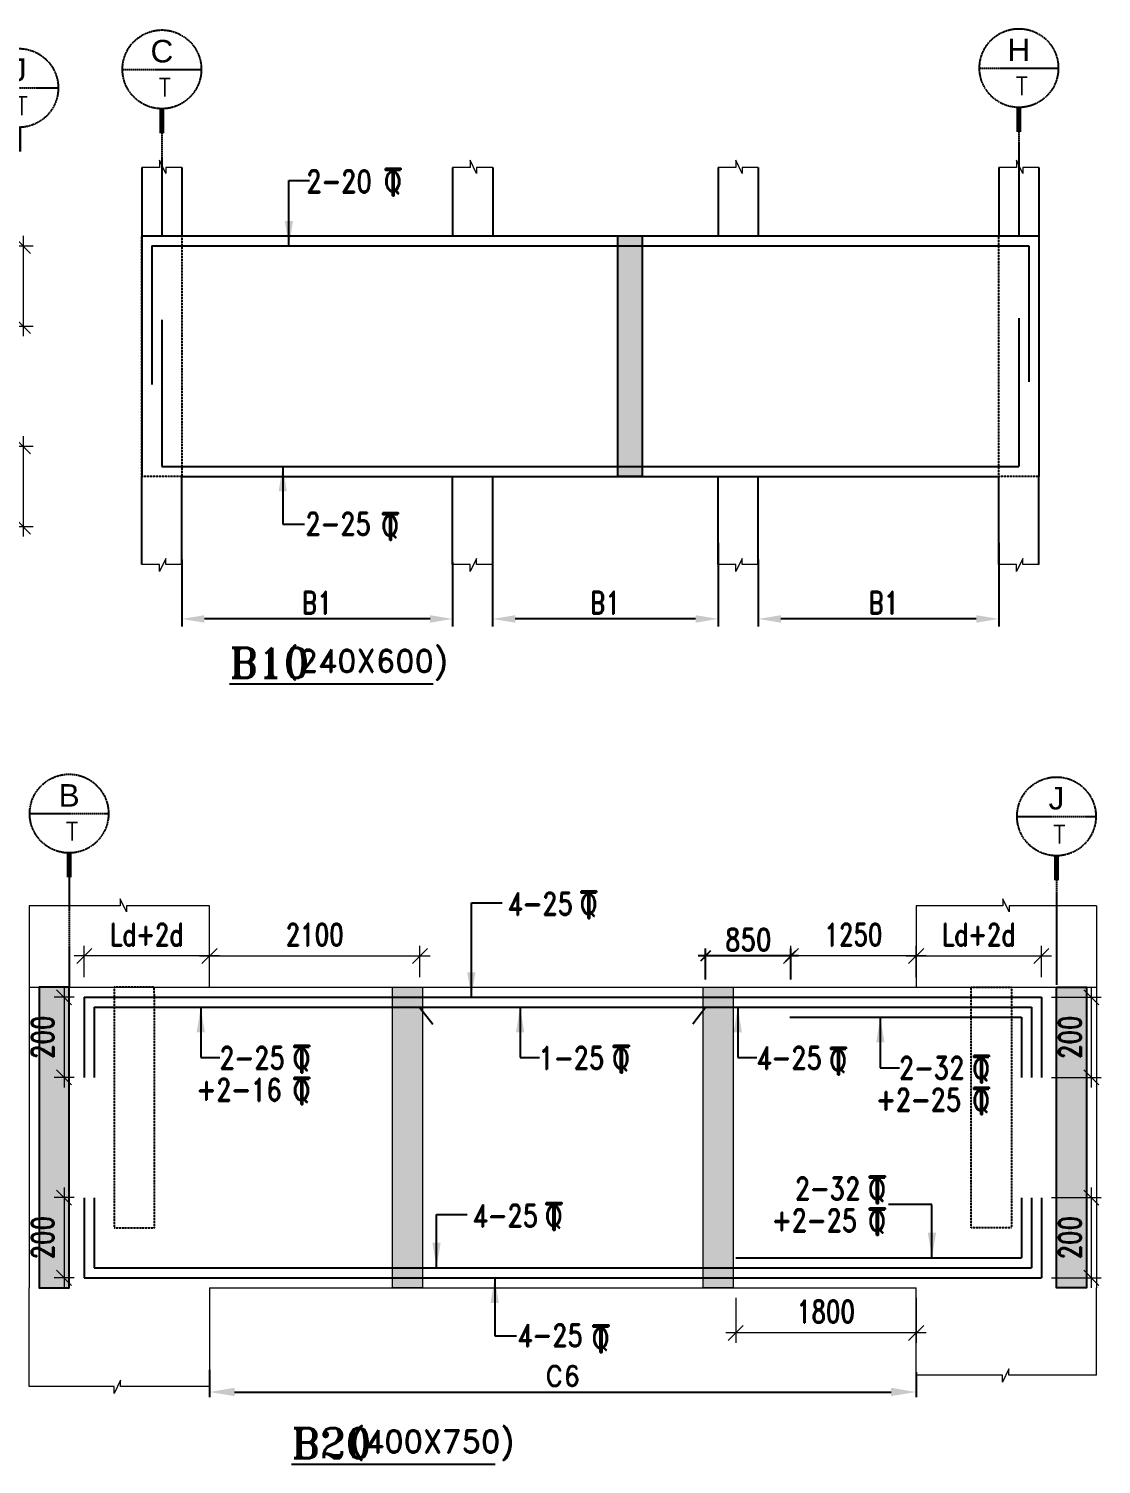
# Model space of a CAD drawing. Header units: millimetres. Extents: x 2061841 to 105821645, y -77612 to 48520811.
# Drawn here: x 2697358 to 2708058, y 28935 to 43257 of the extents above; entities that cross this region are included whole.
import ezdxf
from ezdxf.enums import TextEntityAlignment as Align

# ---------------------------------------------------------------- set-up
doc = ezdxf.new("R2010")
doc.units = ezdxf.units.MM
doc.header["$LTSCALE"] = 10
doc.header["$MEASUREMENT"] = 0
for name, pattern in [('$0$HIDDEN', [0.375, 0.25, -0.125]), ('BASEMENT COLUMN SETTING OUT-PART 2_R4$0$CENTER', [2, 1.25, -0.25, 0.25, -0.25]), ('CENTER', [2, 1.25, -0.25, 0.25, -0.25])]:
    doc.linetypes.add(name, pattern=pattern)
for name, color, linetype in [('A-Grid-Tower', 8, 'CENTER'), ('BASEMENT COLUMN SETTING OUT-PART 2_R4$0$A-GRID-MAIN', 2, 'BASEMENT COLUMN SETTING OUT-PART 2_R4$0$CENTER'), ('BEAM', 4, 'Continuous'), ('BEAM HATCH', 252, 'Continuous'), ('BEAM STIRRUPS', 3, 'Continuous'), ('DIM1', 3, 'Continuous'), ('LEADER', 3, 'Continuous'), ('REIN', 1, 'Continuous'), ('SHEET', 7, 'Continuous'), ('VIN_BEAM', 4, 'Continuous')]:
    doc.layers.add(name, color=color, linetype=linetype)
doc.layers.add('TEXT', color=2, linetype='Continuous', lineweight=25)
doc.layers.add('VIN_SLAB DIMENSION', color=3, linetype='Continuous', lineweight=13)
doc.styles.add('200', font='romand.shx', dxfattribs={"width": 0.8, "height": 225})
doc.styles.add('BASEMENT COLUMN SETTING OUT-PART 2_R4$0$MAS-TXTL', font='arial.ttf', dxfattribs={"height": 200})
doc.styles.add('BASEMENT COLUMN SETTING OUT-PART 2_R4$0$MAS-TXTS', font='romans.shx', dxfattribs={"width": 0.8, "height": 180})
doc.styles.add('GRID', font='romand.shx')
doc.styles.add('PK', font='romand.shx', dxfattribs={"width": 0.7, "height": 225})
doc.styles.add('PRP 100', font='romand.shx', dxfattribs={"width": 0.75})
doc.styles.add('RD', font='romand.shx', dxfattribs={"width": 0.9, "height": 225})
doc.styles.add('ROMAND', font='romand', dxfattribs={"height": 200})
doc.styles.add('RT', font='romant.shx', dxfattribs={"height": 250})
doc.dimstyles.new('dim', dxfattribs={"dimtxt": 225, "dimasz": 150, "dimexe": 100, "dimexo": 100, "dimgap": 100, "dimtad": 1, "dimdec": 0, "dimlfac": -1, "dimrnd": 5, "dimdsep": 46, "dimtxsty": 'PRP 100', "dimblk": 'OBLIQUE', "dimcen": 1.5, "dimdle": 100, "dimclrd": 3, "dimclre": 3, "dimclrt": 2, "dimadec": 0, "dimazin": 0, "dimtfac": 1, "dimtdec": 0, "dimtix": 1, "dimtmove": 0, "dimatfit": 3, "dimldrblk": 'OBLIQUE', "dimfxl": 200, "dimlwd": -1, "dimlwe": -1, "dimarcsym": 0})
doc.dimstyles.new('GR', dxfattribs={"dimtxt": 225, "dimasz": 100, "dimexe": 50, "dimexo": 50, "dimgap": 40, "dimtad": 1, "dimdec": 0, "dimzin": 0, "dimdsep": 46, "dimtxsty": 'RD', "dimblk1": 'OBLIQUE', "dimblk2": 'OBLIQUE', "dimsah": 1, "dimcen": 0, "dimdle": 100, "dimclrd": 3, "dimclre": 3, "dimclrt": 2, "dimadec": 0, "dimazin": 0, "dimtfac": 1, "dimtdec": 0, "dimtix": 1, "dimtmove": 0, "dimatfit": 3, "dimfxl": 1, "dimtolj": 1, "dimtzin": 0, "dimarcsym": 0})
doc.dimstyles.new('GR2', dxfattribs={"dimtxt": 225, "dimasz": 100, "dimexe": 75, "dimexo": 75, "dimgap": 50, "dimtad": 1, "dimdec": 0, "dimdsep": 46, "dimtxsty": '200', "dimblk1": 'OBLIQUE', "dimblk2": 'OBLIQUE', "dimsah": 1, "dimcen": 50, "dimdle": 75, "dimclrd": 3, "dimclre": 3, "dimclrt": 2, "dimadec": 0, "dimazin": 0, "dimtfac": 1, "dimtdec": 0, "dimtix": 1, "dimtmove": 0, "dimatfit": 3, "dimldrblk": 'OBLIQUE', "dimfxl": 1, "dimtolj": 1, "dimtzin": 0, "dimarcsym": 0})
doc.dimstyles.new('GRID', dxfattribs={"dimtxt": 300, "dimasz": 75, "dimexe": 50, "dimexo": 50, "dimgap": 60, "dimtad": 1, "dimdec": 0, "dimdsep": 46, "dimtxsty": 'GRID', "dimblk1": 'OBLIQUE', "dimblk2": 'OBLIQUE', "dimsah": 1, "dimcen": 2.5, "dimdle": 50, "dimclrd": 3, "dimclre": 3, "dimclrt": 2, "dimadec": 0, "dimazin": 0, "dimtfac": 1, "dimtdec": 0, "dimtmove": 0, "dimatfit": 3, "dimldrblk": 'OBLIQUE', "dimfxl": 1, "dimarcsym": 0})

# ---------------------------------------------------------------- blocks, each defined once
blk = doc.blocks.new('A$C33BE299A')
at = {"layer": 'SHEET', "color": 4, "style": 'ROMAND'}
for s, height, p in [('T', 170, (-16.2, 0)), ('Q', 125, (-14.4, 26.9))]:
    blk.add_text(s, height=height, dxfattribs=at).set_placement(p)
blk = doc.blocks.new('*D2215')
at = {"layer": 'BEAM STIRRUPS', "color": 3, "lineweight": -2, "ltscale": 0.25, "transparency": 16777216}
for p, q in [((2698886, 37963), (2698886, 37294)), ((2701586, 37936), (2701586, 37294)), ((2701361, 37369), (2699111, 37369))]:
    blk.add_line(p, q, dxfattribs=at)
at = {"layer": 'BEAM STIRRUPS', "color": 3, "linetype": 'Continuous', "ltscale": 0.25, "transparency": 16777216}
for points in [[(2699111, 37406), (2699111, 37331), (2698886, 37369)], [(2701361, 37406), (2701361, 37331), (2701586, 37369)]]:
    blk.add_solid(points, dxfattribs=at)
at = {"layer": 'Defpoints', "color": 0, "linetype": 'Continuous', "ltscale": 0.25, "transparency": 16777216}
for p in [(2698886, 38038, 2), (2701586, 38011, 46), (2698886, 37369)]:
    blk.add_point(p, dxfattribs=at)
at = {"layer": 'BEAM STIRRUPS', "color": 2, "linetype": 'Continuous', "ltscale": 0.25, "transparency": 16777216, "insert": (2700236, 37531), "char_height": 225, "attachment_point": 5, "rotation": 360, "style": '200'}
blk.add_mtext('\\A1;B1', dxfattribs=at)
blk = doc.blocks.new('_Oblique')
at = {"color": 0, "linetype": 'ByBlock', "lineweight": -2}
blk.add_line((-0.5, -0.5), (0.5, 0.5), dxfattribs=at)
blk = doc.blocks.new('*D2216')
at = {"layer": 'BEAM STIRRUPS', "color": 3, "lineweight": -2, "ltscale": 0.25, "transparency": 16777216}
for p, q in [((2704236, 38129), (2704236, 37294)), ((2701986, 37963), (2701986, 37294)), ((2704011, 37369), (2702211, 37369))]:
    blk.add_line(p, q, dxfattribs=at)
at = {"layer": 'BEAM STIRRUPS', "color": 3, "linetype": 'Continuous', "ltscale": 0.25, "transparency": 16777216}
for points in [[(2702211, 37406), (2702211, 37331), (2701986, 37369)], [(2704011, 37406), (2704011, 37331), (2704236, 37369)]]:
    blk.add_solid(points, dxfattribs=at)
at = {"layer": 'Defpoints', "color": 0, "linetype": 'Continuous', "ltscale": 0.25, "transparency": 16777216}
for p in [(2704236, 38204, 46), (2701986, 38038, 2), (2701986, 37369)]:
    blk.add_point(p, dxfattribs=at)
at = {"layer": 'BEAM STIRRUPS', "color": 2, "linetype": 'Continuous', "ltscale": 0.25, "transparency": 16777216, "insert": (2703111, 37531), "char_height": 225, "attachment_point": 5, "rotation": 360, "style": '200'}
blk.add_mtext('\\A1;B1', dxfattribs=at)
blk = doc.blocks.new('*D2217')
at = {"layer": 'BEAM STIRRUPS', "color": 3, "lineweight": -2, "ltscale": 0.25, "transparency": 16777216}
for p, q in [((2707036, 38129), (2707036, 37294)), ((2704636, 37963), (2704636, 37294)), ((2706811, 37369), (2704861, 37369))]:
    blk.add_line(p, q, dxfattribs=at)
at = {"layer": 'BEAM STIRRUPS', "color": 3, "linetype": 'Continuous', "ltscale": 0.25, "transparency": 16777216}
for points in [[(2704861, 37406), (2704861, 37331), (2704636, 37369)], [(2706811, 37406), (2706811, 37331), (2707036, 37369)]]:
    blk.add_solid(points, dxfattribs=at)
at = {"layer": 'Defpoints', "color": 0, "linetype": 'Continuous', "ltscale": 0.25, "transparency": 16777216}
for p in [(2707036, 38204, 46), (2704636, 38038, 2), (2704636, 37369)]:
    blk.add_point(p, dxfattribs=at)
at = {"layer": 'BEAM STIRRUPS', "color": 2, "linetype": 'Continuous', "ltscale": 0.25, "transparency": 16777216, "insert": (2705889, 37531), "char_height": 225, "attachment_point": 5, "rotation": 360, "style": '200'}
blk.add_mtext('\\A1;B1', dxfattribs=at)
blk = doc.blocks.new('*D2212')
at = {"layer": 'Defpoints', "color": 0, "linetype": 'Continuous', "ltscale": 20, "transparency": 16777216}
for p in [(2699161, 29928, 0), (2706211, 29903, -52), (2706211, 29656)]:
    blk.add_point(p, dxfattribs=at)
at = {"layer": 'DIM1', "color": 3, "linetype": 'Continuous', "lineweight": -2, "ltscale": 20, "transparency": 16777216}
for p, q in [((2699161, 29878), (2699161, 29606)), ((2706211, 29853), (2706211, 29606)), ((2699411, 29656), (2705961, 29656))]:
    blk.add_line(p, q, dxfattribs=at)
at = {"layer": 'DIM1', "color": 3, "linetype": 'Continuous', "ltscale": 20, "transparency": 16777216}
for points in [[(2699411, 29698), (2699411, 29615), (2699161, 29656)], [(2705961, 29698), (2705961, 29615), (2706211, 29656)]]:
    blk.add_solid(points, dxfattribs=at)
at = {"layer": 'DIM1', "color": 2, "linetype": 'Continuous', "ltscale": 20, "transparency": 16777216, "insert": (2702686, 29816), "char_height": 200, "attachment_point": 5, "style": 'GRID'}
blk.add_mtext('C6', dxfattribs=at)
blk = doc.blocks.new('*D2213')
at = {"layer": 'Defpoints', "color": 0, "transparency": 16777216}
for p in [(2701261, 34006), (2699161, 33695), (2701261, 33695, -34)]:
    blk.add_point(p, dxfattribs=at)
at = {"layer": 'VIN_SLAB DIMENSION', "color": 3, "transparency": 16777216}
for p, q in [((2699161, 33795), (2699161, 34106)), ((2701261, 33795), (2701261, 34106)), ((2699061, 34006), (2701361, 34006))]:
    blk.add_line(p, q, dxfattribs=at)
at = {"layer": 'VIN_SLAB DIMENSION', "color": 3, "transparency": 16777216, "xscale": 150, "yscale": 150, "zscale": 150, "rotation": 180}
blk.add_blockref('_Oblique', (2699161, 34006), dxfattribs=at)
at = {"layer": 'VIN_SLAB DIMENSION', "color": 3, "transparency": 16777216, "xscale": 150, "yscale": 150, "zscale": 150}
blk.add_blockref('_Oblique', (2701261, 34006), dxfattribs=at)
at = {"layer": 'VIN_SLAB DIMENSION', "color": 2, "transparency": 16777216, "insert": (2700211, 34219), "char_height": 225, "attachment_point": 5, "style": 'PRP 100'}
blk.add_mtext('2100', dxfattribs=at)
blk = doc.blocks.new('OBLIQUE')
blk = doc.blocks.new('*D2134')
at = {"layer": 'Defpoints', "color": 0, "transparency": 16777216}
for p in [(2696805, 41091, 52), (2696805, 40291, 51), (2697301, 40291)]:
    blk.add_point(p, dxfattribs=at)
at = {"layer": 'VIN_SLAB DIMENSION', "color": 3, "transparency": 16777216}
for p, q in [((2697301, 41191), (2697301, 40191)), ((2696905, 41091), (2697401, 41091)), ((2696905, 40291), (2697401, 40291))]:
    blk.add_line(p, q, dxfattribs=at)
at = {"layer": 'VIN_SLAB DIMENSION', "color": 3, "transparency": 16777216, "xscale": 150, "yscale": 150, "zscale": 150}
for p, rotation in [((2697301, 41091), 90), ((2697301, 40291), 270)]:
    blk.add_blockref('_Oblique', p, dxfattribs=dict(at, rotation=rotation))
at = {"layer": 'VIN_SLAB DIMENSION', "color": 2, "transparency": 16777216, "insert": (2697089, 40691), "char_height": 225, "attachment_point": 5, "rotation": 90, "style": 'PRP 100'}
blk.add_mtext('200', dxfattribs=at)
blk = doc.blocks.new('*D2135')
at = {"layer": 'Defpoints', "color": 0, "transparency": 16777216}
for p in [(2696805, 39091, 52), (2696805, 38291, 51), (2697301, 38291)]:
    blk.add_point(p, dxfattribs=at)
at = {"layer": 'VIN_SLAB DIMENSION', "color": 3, "transparency": 16777216}
for p, q in [((2697301, 39191), (2697301, 38191)), ((2696905, 39091), (2697401, 39091)), ((2696905, 38291), (2697401, 38291))]:
    blk.add_line(p, q, dxfattribs=at)
at = {"layer": 'VIN_SLAB DIMENSION', "color": 3, "transparency": 16777216, "xscale": 150, "yscale": 150, "zscale": 150}
for p, rotation in [((2697301, 39091), 90), ((2697301, 38291), 270)]:
    blk.add_blockref('_Oblique', p, dxfattribs=dict(at, rotation=rotation))
at = {"layer": 'VIN_SLAB DIMENSION', "color": 2, "transparency": 16777216, "insert": (2697089, 38691), "char_height": 225, "attachment_point": 5, "rotation": 90, "style": 'PRP 100'}
blk.add_mtext('200', dxfattribs=at)
blk = doc.blocks.new('*D2144')
at = {"layer": 'Defpoints', "color": 0, "transparency": 16777216}
for p in [(2707461, 34006), (2706211, 33695, 52), (2707461, 33695, 52)]:
    blk.add_point(p, dxfattribs=at)
at = {"layer": 'VIN_SLAB DIMENSION', "color": 3, "transparency": 16777216}
for p, q in [((2706211, 33795), (2706211, 34106)), ((2707461, 33795), (2707461, 34106)), ((2706111, 34006), (2707561, 34006))]:
    blk.add_line(p, q, dxfattribs=at)
at = {"layer": 'VIN_SLAB DIMENSION', "color": 3, "transparency": 16777216, "xscale": 150, "yscale": 150, "zscale": 150, "rotation": 180}
blk.add_blockref('_Oblique', (2706211, 34006), dxfattribs=at)
at = {"layer": 'VIN_SLAB DIMENSION', "color": 3, "transparency": 16777216, "xscale": 150, "yscale": 150, "zscale": 150}
blk.add_blockref('_Oblique', (2707461, 34006), dxfattribs=at)
at = {"layer": 'VIN_SLAB DIMENSION', "color": 2, "transparency": 16777216, "insert": (2706836, 34219), "char_height": 225, "attachment_point": 5, "style": 'PRP 100'}
blk.add_mtext('Ld+2d', dxfattribs=at)
blk = doc.blocks.new('*D2145')
at = {"layer": 'Defpoints', "color": 0, "transparency": 16777216}
for p in [(2707461, 33595, 52), (2707461, 32795, 51), (2707958, 32795)]:
    blk.add_point(p, dxfattribs=at)
at = {"layer": 'VIN_SLAB DIMENSION', "color": 3, "transparency": 16777216}
for p, q in [((2707958, 33695), (2707958, 32695)), ((2707561, 33595), (2708058, 33595)), ((2707561, 32795), (2708058, 32795))]:
    blk.add_line(p, q, dxfattribs=at)
at = {"layer": 'VIN_SLAB DIMENSION', "color": 3, "transparency": 16777216, "xscale": 150, "yscale": 150, "zscale": 150}
for p, rotation in [((2707958, 33595), 90), ((2707958, 32795), 270)]:
    blk.add_blockref('_Oblique', p, dxfattribs=dict(at, rotation=rotation))
at = {"layer": 'VIN_SLAB DIMENSION', "color": 2, "transparency": 16777216, "insert": (2707745, 33195), "char_height": 225, "attachment_point": 5, "rotation": 90, "style": 'PRP 100'}
blk.add_mtext('200', dxfattribs=at)
blk = doc.blocks.new('*D2146')
at = {"layer": 'Defpoints', "color": 0, "transparency": 16777216}
for p in [(2707461, 31595, 52), (2707461, 30795, 51), (2707958, 30795)]:
    blk.add_point(p, dxfattribs=at)
at = {"layer": 'VIN_SLAB DIMENSION', "color": 3, "transparency": 16777216}
for p, q in [((2707958, 31695), (2707958, 30695)), ((2707561, 31595), (2708058, 31595)), ((2707561, 30795), (2708058, 30795))]:
    blk.add_line(p, q, dxfattribs=at)
at = {"layer": 'VIN_SLAB DIMENSION', "color": 3, "transparency": 16777216, "xscale": 150, "yscale": 150, "zscale": 150}
for p, rotation in [((2707958, 31595), 90), ((2707958, 30795), 270)]:
    blk.add_blockref('_Oblique', p, dxfattribs=dict(at, rotation=rotation))
at = {"layer": 'VIN_SLAB DIMENSION', "color": 2, "transparency": 16777216, "insert": (2707745, 31195), "char_height": 225, "attachment_point": 5, "rotation": 90, "style": 'PRP 100'}
blk.add_mtext('200', dxfattribs=at)
blk = doc.blocks.new('*D2147')
at = {"layer": 'Defpoints', "color": 0, "transparency": 16777216}
for p in [(2697911, 34006), (2697911, 33695, 52), (2699161, 33695, 52)]:
    blk.add_point(p, dxfattribs=at)
at = {"layer": 'VIN_SLAB DIMENSION', "color": 3, "transparency": 16777216}
for p, q in [((2697911, 33795), (2697911, 34106)), ((2699161, 33795), (2699161, 34106)), ((2699261, 34006), (2697811, 34006))]:
    blk.add_line(p, q, dxfattribs=at)
at = {"layer": 'VIN_SLAB DIMENSION', "color": 3, "transparency": 16777216, "xscale": 150, "yscale": 150, "zscale": 150, "rotation": 180}
blk.add_blockref('_Oblique', (2697911, 34006), dxfattribs=at)
at = {"layer": 'VIN_SLAB DIMENSION', "color": 3, "transparency": 16777216, "xscale": 150, "yscale": 150, "zscale": 150}
blk.add_blockref('_Oblique', (2699161, 34006), dxfattribs=at)
at = {"layer": 'VIN_SLAB DIMENSION', "color": 2, "transparency": 16777216, "insert": (2698536, 34219), "char_height": 225, "attachment_point": 5, "style": 'PRP 100'}
blk.add_mtext('Ld+2d', dxfattribs=at)
blk = doc.blocks.new('*D2148')
at = {"layer": 'Defpoints', "color": 0, "transparency": 16777216}
for p in [(2697910, 33595, 52), (2697710, 32795), (2697910, 32795, 51)]:
    blk.add_point(p, dxfattribs=at)
at = {"layer": 'VIN_SLAB DIMENSION', "color": 3, "transparency": 16777216}
for p, q in [((2697710, 33695), (2697710, 32695)), ((2697810, 33595), (2697610, 33595)), ((2697810, 32795), (2697610, 32795))]:
    blk.add_line(p, q, dxfattribs=at)
at = {"layer": 'VIN_SLAB DIMENSION', "color": 3, "transparency": 16777216, "xscale": 150, "yscale": 150, "zscale": 150}
for p, rotation in [((2697710, 33595), 90), ((2697710, 32795), 270)]:
    blk.add_blockref('_Oblique', p, dxfattribs=dict(at, rotation=rotation))
at = {"layer": 'VIN_SLAB DIMENSION', "color": 2, "transparency": 16777216, "insert": (2697497, 33195), "char_height": 225, "attachment_point": 5, "rotation": 90, "style": 'PRP 100'}
blk.add_mtext('200', dxfattribs=at)
blk = doc.blocks.new('*D2149')
at = {"layer": 'Defpoints', "color": 0, "transparency": 16777216}
for p in [(2704961, 34006), (2704961, 33695), (2706211, 33695)]:
    blk.add_point(p, dxfattribs=at)
at = {"layer": 'VIN_SLAB DIMENSION', "color": 3, "transparency": 16777216}
for p, q in [((2704961, 33795), (2704961, 34106)), ((2706211, 33795), (2706211, 34106)), ((2706311, 34006), (2704861, 34006))]:
    blk.add_line(p, q, dxfattribs=at)
at = {"layer": 'VIN_SLAB DIMENSION', "color": 3, "transparency": 16777216, "xscale": 150, "yscale": 150, "zscale": 150, "rotation": 180}
blk.add_blockref('_Oblique', (2704961, 34006), dxfattribs=at)
at = {"layer": 'VIN_SLAB DIMENSION', "color": 3, "transparency": 16777216, "xscale": 150, "yscale": 150, "zscale": 150}
blk.add_blockref('_Oblique', (2706211, 34006), dxfattribs=at)
at = {"layer": 'VIN_SLAB DIMENSION', "color": 2, "transparency": 16777216, "insert": (2705586, 34219), "char_height": 225, "attachment_point": 5, "style": 'PRP 100'}
blk.add_mtext('1250', dxfattribs=at)
blk = doc.blocks.new('*D2150')
at = {"layer": 'BEAM', "color": 3, "lineweight": -2, "transparency": 16777216}
for p, q in [((2705036, 34006), (2704035, 34006)), ((2704110, 33770), (2704110, 34081)), ((2704961, 33770), (2704961, 34081))]:
    blk.add_line(p, q, dxfattribs=at)
at = {"layer": 'Defpoints', "color": 0, "transparency": 16777216}
for p in [(2704110, 34006), (2704110, 33695, 18), (2704961, 33695, 52)]:
    blk.add_point(p, dxfattribs=at)
at = {"layer": 'BEAM', "color": 3, "lineweight": -2, "transparency": 16777216, "xscale": 100, "yscale": 100, "zscale": 100, "rotation": 180}
blk.add_blockref('_Oblique', (2704110, 34006), dxfattribs=at)
at = {"layer": 'BEAM', "color": 3, "lineweight": -2, "transparency": 16777216, "xscale": 100, "yscale": 100, "zscale": 100}
blk.add_blockref('_Oblique', (2704961, 34006), dxfattribs=at)
at = {"layer": 'BEAM', "color": 2, "transparency": 16777216, "insert": (2704536, 34169), "char_height": 225, "attachment_point": 5, "style": '200'}
blk.add_mtext('\\A1;850', dxfattribs=at)
blk = doc.blocks.new('*D2151')
at = {"layer": 'Defpoints', "color": 0, "transparency": 16777216}
for p in [(2697910, 31595, 52), (2697710, 30795), (2697910, 30795, 51)]:
    blk.add_point(p, dxfattribs=at)
at = {"layer": 'VIN_SLAB DIMENSION', "color": 3, "transparency": 16777216}
for p, q in [((2697710, 31695), (2697710, 30695)), ((2697810, 31595), (2697610, 31595)), ((2697810, 30795), (2697610, 30795))]:
    blk.add_line(p, q, dxfattribs=at)
at = {"layer": 'VIN_SLAB DIMENSION', "color": 3, "transparency": 16777216, "xscale": 150, "yscale": 150, "zscale": 150}
for p, rotation in [((2697710, 31595), 90), ((2697710, 30795), 270)]:
    blk.add_blockref('_Oblique', p, dxfattribs=dict(at, rotation=rotation))
at = {"layer": 'VIN_SLAB DIMENSION', "color": 2, "transparency": 16777216, "insert": (2697497, 31195), "char_height": 225, "attachment_point": 5, "rotation": 90, "style": 'PRP 100'}
blk.add_mtext('200', dxfattribs=at)
blk = doc.blocks.new('*D2152')
at = {"layer": 'Defpoints', "color": 0, "transparency": 16777216}
for p in [(2704411, 30695), (2706211, 30695), (2704411, 30246)]:
    blk.add_point(p, dxfattribs=at)
at = {"layer": 'VIN_SLAB DIMENSION', "color": 3, "transparency": 16777216}
for p, q in [((2704411, 30595), (2704411, 30146)), ((2706211, 30595), (2706211, 30146)), ((2706311, 30246), (2704311, 30246))]:
    blk.add_line(p, q, dxfattribs=at)
at = {"layer": 'VIN_SLAB DIMENSION', "color": 3, "transparency": 16777216, "xscale": 150, "yscale": 150, "zscale": 150, "rotation": 180}
blk.add_blockref('_Oblique', (2704411, 30246), dxfattribs=at)
at = {"layer": 'VIN_SLAB DIMENSION', "color": 3, "transparency": 16777216, "xscale": 150, "yscale": 150, "zscale": 150}
blk.add_blockref('_Oblique', (2706211, 30246), dxfattribs=at)
at = {"layer": 'VIN_SLAB DIMENSION', "color": 2, "transparency": 16777216, "insert": (2705311, 30459), "char_height": 225, "attachment_point": 5, "style": 'PRP 100'}
blk.add_mtext('1800', dxfattribs=at)
blk = doc.blocks.new('BASEMENT COLUMN SETTING OUT-PART 2_R4$0$GRID TARGET1')
blk.add_wipeout([(393, -655), (392, -641), (392, -628), (390, -614), (389, -600), (387, -587), (384, -573), (381, -560), (377, -547), (373, -534), (369, -521), (364, -508), (359, -495), (353, -483), (347, -471), (340, -459), (333, -447), (325, -435), (318, -424), (309, -413), (301, -403), (292, -392), (282, -382), (273, -373), (263, -363), (252, -354), (242, -346), (231, -337), (220, -330), (208, -322), (196, -315), (184, -308), (172, -302), (160, -296), (147, -291), (134, -286), (121, -282), (108, -278), (95, -274), (82, -271), (68, -268), (55, -266), (41, -265), (27, -263), (14, -263), (0, -262), (-14, -263), (-27, -263), (-41, -265), (-55, -266), (-68, -268), (-82, -271), (-95, -274), (-108, -278), (-121, -282), (-134, -286), (-147, -291), (-160, -296), (-172, -302), (-184, -308), (-196, -315), (-208, -322), (-220, -330), (-231, -337), (-242, -346), (-252, -354), (-263, -363), (-273, -373), (-282, -382), (-292, -392), (-301, -403), (-309, -413), (-318, -424), (-325, -435), (-333, -447), (-340, -459), (-347, -471), (-353, -483), (-359, -495), (-364, -508), (-369, -521), (-373, -534), (-377, -547), (-381, -560), (-384, -573), (-387, -587), (-389, -600), (-390, -614), (-392, -628), (-392, -641), (-393, -655), (-392, -669), (-392, -682), (-390, -696), (-389, -710), (-387, -723), (-384, -737), (-381, -750), (-377, -763), (-373, -776), (-369, -789), (-364, -802), (-359, -815), (-353, -827), (-347, -839), (-340, -851), (-333, -863), (-325, -875), (-318, -886), (-309, -897), (-301, -907), (-292, -918), (-282, -928), (-273, -937), (-263, -947), (-252, -956), (-242, -964), (-231, -973), (-220, -981), (-208, -988), (-196, -995), (-184, -1002), (-172, -1008), (-160, -1014), (-147, -1019), (-134, -1024), (-121, -1028), (-108, -1032), (-95, -1036), (-82, -1039), (-68, -1042), (-55, -1044), (-41, -1046), (-27, -1047), (-14, -1047), (0, -1048), (14, -1047), (27, -1047), (41, -1046), (55, -1044), (68, -1042), (82, -1039), (95, -1036), (108, -1032), (121, -1028), (134, -1024), (147, -1019), (160, -1014), (172, -1008), (184, -1002), (196, -995), (208, -988), (220, -981), (231, -973), (242, -964), (252, -956), (263, -947), (273, -937), (282, -928), (292, -918), (301, -907), (309, -897), (318, -886), (325, -875), (333, -863), (340, -851), (347, -839), (353, -827), (359, -815), (364, -802), (369, -789), (373, -776), (377, -763), (381, -750), (384, -737), (387, -723), (389, -710), (390, -696), (392, -682), (392, -669)])
blk.add_line((-393, -655), (393, -655))
at = {"const_width": 48.8}
blk.add_lwpolyline([(0, -1048), (0, -1292)], dxfattribs=at)
blk.add_circle((0, -655), 393)
for tag, height, style, p in [('AS', 225, 'BASEMENT COLUMN SETTING OUT-PART 2_R4$0$MAS-TXTL', (0, -586)), ('REF', 180, 'BASEMENT COLUMN SETTING OUT-PART 2_R4$0$MAS-TXTS', (29, -925))]:
    blk.add_attdef(tag, text='', height=height, dxfattribs=dict(style=style)).set_placement(p, align=Align.CENTER)

msp = doc.modelspace()

# ---------------------------------------------------------------- hatches: boundary and pattern name
at = {"layer": 'BEAM HATCH'}
for points in [[(2703236.3, 41190.6), (2703476.3, 41190.6), (2703476.3, 38790.6), (2703236.3, 38790.6)], [(2697760.9, 33694.6), (2697460.9, 33694.6), (2697460.9, 30694.6), (2697760.9, 30694.6)], [(2700985.9, 33694.6), (2701285.9, 33694.6), (2701286.1, 30694.6), (2700986.1, 30694.6)], [(2704085.9, 33694.6), (2704385.9, 33694.6), (2704386, 30694.6), (2704086, 30694.6)], [(2707610.8, 33694.6), (2707910.9, 33694.6), (2707910.7, 30694.6), (2707610.6, 30694.6)]]:
    msp.add_hatch(color=252, dxfattribs=at).paths.add_polyline_path(points)

# ---------------------------------------------------------------- linework, layer by layer
at = {"layer": 'A-Grid-Tower', "color": 6}
for p, q in [((2698686.3, 42214.8, 0), (2698686.3, 41190.6, 0)), ((2707236.3, 42227.8, 0), (2707236.3, 41190.6, 0)), ((2697760.8, 34789.9, 51.6), (2697760.9, 33694.6, 0)), ((2707610.9, 34762, 51.6), (2707610.9, 33717.3, 51.6))]:
    msp.add_line(p, q, dxfattribs=at)
at = {"layer": 'BEAM'}
for p, q in [((2698486.3, 41873.4, 0), (2698486.3, 41190.6, 0)), ((2698886.3, 41873.4, 0), (2698886.3, 41190.6, 0)), ((2701586.3, 41873.4, 0), (2701586.3, 41190.6, 0)), ((2701986.3, 41873.4, 0), (2701986.3, 41190.6, 0)), ((2704236.3, 41873.4, 0), (2704236.3, 41190.6, 0)), ((2704636.3, 41873.4, 0), (2704636.3, 41190.6, 0)), ((2707036.3, 41873.4, 0), (2707036.3, 41190.6, 0)), ((2707436.3, 41873.4, 0), (2707436.3, 41190.6, 0)), ((2698486.3, 41190.6, 0), (2698486.3, 38790.6, 0)), ((2698486.3, 41190.6, 0), (2707436.3, 41190.6, 0)), ((2707436.3, 41190.6, 0), (2707436.3, 38790.6, 0)), ((2698486.3, 37911.2, 0), (2698486.3, 38790.6, 0)), ((2698886.3, 38790.6, 0), (2707036.3, 38790.6, 0)), ((2698886.3, 37911.2, 0), (2698886.3, 38790.6, 0)), ((2701586.3, 37911.2, 0), (2701586.3, 38790.6, 0)), ((2701986.3, 37911.2, 0), (2701986.3, 38790.6, 0)), ((2704236.3, 37911.2, 0), (2704236.3, 38790.6, 0)), ((2704636.3, 37911.2, 0), (2704636.3, 38790.6, 0)), ((2707036.3, 37911.2, 0), (2707036.3, 38790.6, 0)), ((2707436.3, 37911.2, 0), (2707436.3, 38790.6, 0))]:
    msp.add_line(p, q, dxfattribs=at)
at = {"layer": 'BEAM', "lineweight": 13}
for p, q in [((2698661.9, 41873.4, -51.6), (2698486.3, 41873.4, 51.6)), ((2698661.9, 41944.1, -51.6), (2698661.9, 41873.4, -51.6)), ((2698725, 41812.5, -51.6), (2698661.9, 41944.1, -51.6)), ((2698725, 41873.4, -51.6), (2698725, 41812.5, -51.6)), ((2698886.3, 41873.4, -19.7), (2698725, 41873.4, -51.6)), ((2701761.9, 41873.4, -51.6), (2701586.3, 41873.4, 51.6)), ((2701761.9, 41944.1, -51.6), (2701761.9, 41873.4, -51.6)), ((2701825, 41812.5, -51.6), (2701761.9, 41944.1, -51.6)), ((2701825, 41873.4, -51.6), (2701825, 41812.5, -51.6)), ((2701986.3, 41873.4, -19.7), (2701825, 41873.4, -51.6)), ((2704411.9, 41873.4, -51.6), (2704236.3, 41873.4, 51.6)), ((2704411.9, 41944.1, -51.6), (2704411.9, 41873.4, -51.6)), ((2704475, 41812.5, -51.6), (2704411.9, 41944.1, -51.6)), ((2704475, 41873.4, -51.6), (2704475, 41812.5, -51.6)), ((2704636.3, 41873.4, -19.7), (2704475, 41873.4, -51.6)), ((2707211.9, 41873.4, -51.6), (2707036.3, 41873.4, 51.6)), ((2707211.9, 41944.1, -51.6), (2707211.9, 41873.4, -51.6)), ((2707275, 41812.5, -51.6), (2707211.9, 41944.1, -51.6)), ((2707275, 41873.4, -51.6), (2707275, 41812.5, -51.6)), ((2707436.3, 41873.4, -19.7), (2707275, 41873.4, -51.6)), ((2698725, 37972.2, -51.6), (2698661.9, 37840.6, -51.6)), ((2698725, 37911.2, -51.6), (2698725, 37972.2, -51.6)), ((2701825, 37972.2, -51.6), (2701761.9, 37840.6, -51.6)), ((2701825, 37911.2, -51.6), (2701825, 37972.2, -51.6)), ((2704475, 37972.2, -51.6), (2704411.9, 37840.6, -51.6)), ((2704475, 37911.2, -51.6), (2704475, 37972.2, -51.6)), ((2707275, 37972.2, -51.6), (2707211.9, 37840.6, -51.6)), ((2707275, 37911.2, -51.6), (2707275, 37972.2, -51.6)), ((2698661.9, 37911.2, -51.6), (2698486.3, 37911.2, 51.6)), ((2698661.9, 37840.6, -51.6), (2698661.9, 37911.2, -51.6)), ((2698886.3, 37911.2, -19.7), (2698725, 37911.2, -51.6)), ((2701761.9, 37911.2, -51.6), (2701586.3, 37911.2, 51.6)), ((2701761.9, 37840.6, -51.6), (2701761.9, 37911.2, -51.6)), ((2701986.3, 37911.2, -19.7), (2701825, 37911.2, -51.6)), ((2704411.9, 37911.2, -51.6), (2704236.3, 37911.2, 51.6)), ((2704411.9, 37840.6, -51.6), (2704411.9, 37911.2, -51.6)), ((2704636.3, 37911.2, -19.7), (2704475, 37911.2, -51.6)), ((2707211.9, 37911.2, -51.6), (2707036.3, 37911.2, 51.6)), ((2707211.9, 37840.6, -51.6), (2707211.9, 37911.2, -51.6)), ((2707436.3, 37911.2, -19.7), (2707275, 37911.2, -51.6)), ((2698268.5, 34577.2, 0), (2698268.5, 34506.6, 0)), ((2698331.6, 34445.7, 0), (2698268.5, 34577.2, 0)), ((2707077.2, 34577.2, -51.6), (2707077.2, 34506.6, -51.6)), ((2707140.4, 34445.7, -51.6), (2707077.2, 34577.2, -51.6)), ((2697360.8, 34506.6, 0), (2697360.8, 33694.6, 0)), ((2698268.5, 34506.6, 0), (2697360.8, 34506.6, 51.6)), ((2698331.6, 34506.6, 0), (2698331.6, 34445.7, 0)), ((2699160.8, 34506.6, 226.7), (2698331.6, 34506.6, 0)), ((2699160.8, 33694.6, 51.6), (2699160.8, 34506.6, 51.6)), ((2706210.8, 34506.6, 0), (2706210.8, 33694.6, 0)), ((2707077.2, 34506.6, -51.6), (2706210.8, 34506.6, 51.6)), ((2707140.4, 34506.6, -51.6), (2707140.4, 34445.7, -51.6)), ((2708010.8, 34506.6, 0), (2707140.4, 34506.6, -51.6)), ((2708010.8, 34506.6, 0), (2708010.8, 33694.6, 0)), ((2697360.8, 33694.6, 51.6), (2697360.8, 30694.6, 51.6)), ((2697360.8, 33694.6, 51.6), (2708010.8, 33694.6, 0)), ((2708010.8, 33694.6, 0), (2708010.8, 30694.6, 0)), ((2697360.8, 29711.6, 0), (2697360.8, 30694.6, 0)), ((2699160.8, 30694.6, 51.6), (2706210.8, 30694.6, 0)), ((2699160.8, 30694.6, 51.6), (2699160.8, 29711.6, 51.6)), ((2706210.8, 29825.6, 0), (2706210.8, 30694.6, 0)), ((2708010.8, 29825.6, 0), (2708010.8, 30694.6, 0)), ((2707073.8, 29825.6, -51.6), (2706210.8, 29825.6, 51.6)), ((2707136.9, 29886.5, -51.6), (2707073.8, 29754.9, -51.6)), ((2707073.8, 29754.9, -51.6), (2707073.8, 29825.6, -51.6)), ((2707136.9, 29825.6, -51.6), (2707136.9, 29886.5, -51.6)), ((2708010.8, 29825.6, 0), (2707136.9, 29825.6, -51.6)), ((2698209.7, 29711.6, 0), (2697360.8, 29711.6, 51.6)), ((2698272.8, 29772.6, 0), (2698209.7, 29641, 0)), ((2698209.7, 29641, 0), (2698209.7, 29711.6, 0)), ((2698272.8, 29711.6, 0), (2698272.8, 29772.6, 0)), ((2699160.8, 29711.6, 226.7), (2698272.8, 29711.6, 0))]:
    msp.add_line(p, q, dxfattribs=at)
at = {"layer": 'BEAM', "elevation": 0}
msp.add_lwpolyline([(2703236.3, 41190.6), (2703476.3, 41190.6), (2703476.3, 38790.6), (2703236.3, 38790.6)], close=True, dxfattribs=at)
at = {"layer": 'BEAM', "lineweight": 13, "elevation": 0}
for points in [[(2700985.9, 33694.6), (2701285.9, 33694.6), (2701286.1, 30694.6), (2700986.1, 30694.6)], [(2704085.9, 33694.6), (2704385.9, 33694.6), (2704386, 30694.6), (2704086, 30694.6)]]:
    msp.add_lwpolyline(points, close=True, dxfattribs=at)
at = {"layer": 'REIN'}
for p, q in [((2698586.3, 41090.6, 0), (2707336.3, 41090.6, 0)), ((2698586.3, 41090.6, 0), (2698586.3, 39708.9, 0)), ((2707336.3, 41090.6, 0), (2707336.3, 39733.2, 0)), ((2698686.3, 40352.4, 0), (2698686.3, 38890.6, 0)), ((2707236.3, 40368.8, 0), (2707236.3, 38890.6, 0)), ((2698686.3, 38890.6, 0), (2707236.3, 38890.6, 0)), ((2697910.2, 33594.6, 51.6), (2701326.4, 33594.6, 51.6)), ((2697910.2, 33594.6, 51.6), (2697910.2, 32794.6, 51.2)), ((2701326.4, 33594.6, 51.6), (2707461.4, 33594.6, 0)), ((2707461.4, 33594.6, 0), (2707461.4, 32794.6, -0.4)), ((2698010.2, 33494.6, 51.5), (2704113.9, 33494.6, 0)), ((2698010.2, 33494.6, 51.5), (2698010.2, 32794.6, 51.2)), ((2701257.5, 33494.6, 51.6), (2701388.1, 33325.8, 51.6)), ((2704113.9, 33494.6, 0), (2703983.2, 33325.8, 0)), ((2704113.9, 33494.6, 0), (2707361.4, 33494.6, 0)), ((2704952.3, 33394.6, 0), (2707261.4, 33394.6, 0)), ((2707261.4, 33394.6, -0.1), (2707261.4, 32794.6, -0.4)), ((2707361.4, 33494.6, 0), (2707361.4, 32794.6, -0.4)), ((2697910.2, 31594.6, 50.1), (2697910.2, 30794.6, 49.8)), ((2698010.2, 31594.6, 50.5), (2698010.2, 30894.6, 50.1)), ((2707261.5, 31594.5, 2.5), (2707261.5, 30994.6, 2.2)), ((2707361.5, 31594.5, 2.5), (2707361.5, 30894.5, 2.1)), ((2707461.5, 31594.6, 2.5), (2707461.5, 30794.6, 2.1)), ((2707361.5, 31094.6, 2.1), (2707361.5, 31094.6, 2.1)), ((2704411.4, 30994.6, 17.3), (2707261.5, 30994.6, 2.2)), ((2697910.2, 30794.6, 49.8), (2707461.5, 30794.6, 2.1)), ((2698010.2, 30894.6, 50.1), (2707361.5, 30894.6, 2.1)), ((2707161.5, 30894.6, 2.1), (2707161.5, 30894.5, 2.1))]:
    msp.add_line(p, q, dxfattribs=at)
at = {"layer": 'VIN_BEAM', "linetype": '$0$HIDDEN', "elevation": 0}
for points in [[(2698486.3, 41190.6), (2698886.3, 41190.6), (2698886.3, 38790.6), (2698486.3, 38790.6)], [(2707036.3, 41190.6), (2707436.3, 41190.6), (2707436.3, 38790.6), (2707036.3, 38790.6)], [(2698610.8, 33694.6), (2698210.8, 33694.6), (2698211.1, 31294.6), (2698611.1, 31294.6)], [(2706760.9, 33694.6), (2707160.9, 33694.6), (2707160.9, 31294.6), (2706760.9, 31294.6)]]:
    msp.add_lwpolyline(points, close=True, dxfattribs=at)
at = {"layer": 'VIN_BEAM'}
for points, elevation in [([(2697760.9, 33694.6), (2697460.9, 33694.6), (2697460.9, 30694.6), (2697760.9, 30694.6)], 0), ([(2707610.8, 33694.6), (2707910.9, 33694.6), (2707910.7, 30694.6), (2707610.6, 30694.6)], 51.6)]:
    msp.add_lwpolyline(points, close=True, dxfattribs=dict(at, elevation=elevation))

# ---------------------------------------------------------------- block references
at = {"layer": 'BASEMENT COLUMN SETTING OUT-PART 2_R4$0$A-GRID-MAIN', "color": 240, "true_color": 0xed1f24}
msp.add_blockref('BASEMENT COLUMN SETTING OUT-PART 2_R4$0$GRID TARGET1', (2697259.1, 43321.1, -20.7), dxfattribs=at).add_auto_attribs({'REF': 'T', 'AS': 'J'})
at = {"layer": 'TEXT', "color": 2, "xscale": 1.600000001490116, "yscale": 1.600000001490116, "zscale": 1.600000001490116}
for p in [(2700918.7, 41590.7, 243658), (2700891.4, 38156, 243658)]:
    msp.add_blockref('A$C33BE299A', p, dxfattribs=at)
at = {"layer": 'TEXT', "color": 1, "xscale": 1.600000001490116, "yscale": 1.600000001490116, "zscale": 1.600000001490116}
for p in [(2702871.4, 34381, 243709.9), (2700007.7, 32841, 243709.9), (2703194.1, 32841, 243709.9), (2705360.9, 32821.5, 243658.3), (2706787.4, 32741, 243658.3), (2700007.7, 32523.1, 243709.9), (2706787.4, 32423.1, 243658.3), (2705749.1, 31537.3, 243665.2), (2702523.8, 31269.8, 243709.9), (2705749.1, 31219.5, 243665.2), (2702991.5, 30049.5, 243709.9)]:
    msp.add_blockref('A$C33BE299A', p, dxfattribs=at)

# ---------------------------------------------------------------- texts
at = {"layer": 'TEXT', "color": 2, "style": 'PK', "width": 0.8}
for s, p in [('2-20', (2700125.9, 41620.9, -0.2)), ('4-25', (2702132.6, 34414.4, 51.4)), ('2-25', (2699258.5, 32876.9, 51.6)), ('1-25', (2702444.9, 32876.9, 51.6)), ('4-25', (2704616, 32876.9, 0)), ('2-32', (2706038.2, 32776.9, 0)), ('+2-16', (2699033.8, 32559.1, 51.6)), ('+2-25', (2705813.4, 32459.1, 0)), ('2-32', (2704999.9, 31573.2, 6.9)), ('4-25 ', (2701784.9, 31303.1, 51.4)), ('+2-25', (2704775.1, 31255.4, 6.9))]:
    msp.add_text(s, height=225, dxfattribs=at).set_placement(p)
for s, p in [('2-25', (2700116.8, 38205, 0)), ('4-25', (2702231.4, 30109, 51.6))]:
    msp.add_text(s, height=225, rotation=0, dxfattribs=at).set_placement(p)
at = {"layer": 'TEXT', "color": 2, "style": 'RD'}
for s, p in [('(240X600)', (2699914.7, 36837.8, 0)), ('(400X750)', (2700577.1, 29050.9, 51.6))]:
    msp.add_text(s, height=225, dxfattribs=at).set_placement(p)
at = {"layer": 'TEXT', "color": 1, "style": 'RT'}
for s, p in [('%%UB10      ', (2700376.8, 36931.8, 0)), ('%%UB20      ', (2700995.1, 29145, 51.6))]:
    msp.add_text(s, height=300, dxfattribs=at).set_placement(p, align=Align.MIDDLE_CENTER)

# ---------------------------------------------------------------- dimensions: what is measured, and where the dimension line sits
at = {"layer": 'BEAM'}
dim = msp.add_linear_dim(base=(2704110.5, 34006.2, -51.6), p1=(2704960.8, 33694.6, 0), p2=(2704110.5, 33694.6, -33.8), angle=180, dimstyle='GR2', override={"dimldrblk": 'OBLIQUE'}, dxfattribs=at)
dim.commit()
dim.dimension.update_dxf_attribs({"geometry": '*D2150', "text_midpoint": (2704535.7, 34168.7, -51.6)})
at = {"layer": 'BEAM STIRRUPS', "linetype": 'Continuous', "ltscale": 0.25}
for base, p1, p2, picture, middle in [((2701986.3, 37368.7, 0), (2704236.3, 38204.3, 46.4), (2701986.3, 38038.4, 1.6), '*D2216', (2703111.3, 37368.7, 0)), ((2704636.3, 37368.7, 0), (2707036.3, 38204.3, 46.4), (2704636.3, 38038.4, 1.6), '*D2217', (2705888.6, 37368.7, 0)), ((2698886.3, 37368.7, 0), (2701586.3, 38011.2, 46.4), (2698886.3, 38038.4, 1.6), '*D2215', (2700236.3, 37368.7, 0))]:
    dim = msp.add_linear_dim(base=base, p1=p1, p2=p2, angle=179.99996, text='B1', dimstyle='GR2', override={"dimasz": 225, "dimfxl": 3, "dimarcsym": 2}, dxfattribs=at)
    dim.commit()
    dim.dimension.update_dxf_attribs({"geometry": picture, "text_midpoint": middle, "dimtype": 160})
at = {"layer": 'DIM1', "linetype": 'Continuous', "ltscale": 20}
dim = msp.add_linear_dim(base=(2706210.8, 29656.3, 51.6), p1=(2699160.8, 29927.8, 51.6), p2=(2706210.8, 29903.3, 0), text='C6', dimstyle='GRID', override={"dimtxt": 200, "dimasz": 250, "dimtxsty": 'GRID', "dimsah": 0, "dimtmove": 1}, dxfattribs=at)
dim.commit()
dim.dimension.update_dxf_attribs({"geometry": '*D2212', "text_midpoint": (2702685.8, 29816.3, 51.6)})
at = {"layer": 'VIN_SLAB DIMENSION'}
for base, p1, p2, picture, middle in [((2697301.4, 40290.6, -103.1), (2696804.9, 41090.6, -51.6), (2696804.9, 40290.6, -52), '*D2134', (2697088.9, 40690.6, -103.1)), ((2697301.4, 38290.6, -100.5), (2696804.9, 39090.6, -49), (2696804.9, 38290.6, -49.3), '*D2135', (2697088.9, 38690.6, -100.5)), ((2697709.5, 32794.5, 0), (2697910.2, 33594.5, 51.6), (2697910.2, 32794.5, 51.2), '*D2148', (2697497, 33194.5, 0)), ((2707957.9, 32794.6, -51.6), (2707461.4, 33594.6, 0), (2707461.4, 32794.6, -0.4), '*D2145', (2707745.4, 33194.6, -51.6)), ((2697709.5, 30794.6, -1.4), (2697910.2, 31594.6, 50.1), (2697910.2, 30794.6, 49.8), '*D2151', (2697497, 31194.6, -1.4)), ((2707957.9, 30794.6, -49.1), (2707461.5, 31594.6, 2.5), (2707461.5, 30794.6, 2.1), '*D2146', (2707745.4, 31194.6, -49.1))]:
    dim = msp.add_linear_dim(base=base, p1=p1, p2=p2, angle=90, text='200', dimstyle='dim', dxfattribs=at)
    dim.commit()
    dim.dimension.update_dxf_attribs({"geometry": picture, "text_midpoint": middle})
dim = msp.add_linear_dim(base=(2697910.8, 34006.2, 0), p1=(2699160.8, 33694.6, 51.6), p2=(2697910.8, 33694.6, 51.6), text='Ld+2d', dimstyle='dim', override={"dimtxsty": 'PRP 100'}, dxfattribs=at)
dim.commit()
dim.dimension.update_dxf_attribs({"geometry": '*D2147', "text_midpoint": (2698535.8, 34218.7, 0)})
dim = msp.add_linear_dim(base=(2701261.2, 34006.2, 51.6), p1=(2699160.8, 33694.6, 51.6), p2=(2701261.2, 33694.6, 17.7), dimstyle='dim', dxfattribs=at)
dim.commit()
dim.dimension.update_dxf_attribs({"geometry": '*D2213', "text_midpoint": (2700211, 34218.7, 51.6)})
for base, p1, p2, picture, middle in [((2704960.8, 34006.2, 0), (2706210.8, 33694.6, 0), (2704960.8, 33694.6, 0), '*D2149', (2705585.8, 34218.7, 0)), ((2704410.8, 30246.1, 0), (2706210.8, 30694.6, 0), (2704410.8, 30694.6, 0), '*D2152', (2705310.8, 30458.6, 0))]:
    dim = msp.add_linear_dim(base=base, p1=p1, p2=p2, angle=180, dimstyle='dim', dxfattribs=at)
    dim.commit()
    dim.dimension.update_dxf_attribs({"geometry": picture, "text_midpoint": middle})
dim = msp.add_linear_dim(base=(2707460.8, 34006.2, -51.6), p1=(2706210.8, 33694.6, 0), p2=(2707460.8, 33694.6, 0), angle=180, text='Ld+2d', dimstyle='dim', override={"dimtxsty": 'PRP 100'}, dxfattribs=at)
dim.commit()
dim.dimension.update_dxf_attribs({"geometry": '*D2144', "text_midpoint": (2706835.8, 34218.7, -51.6)})

# ---------------------------------------------------------------- leaders
at = {"layer": 'LEADER', "color": 3}
for points in [[(2699953.5, 41090.2, 0), (2699953.5, 41743.5, 0), (2700159.1, 41743.5, 0)], [(2699891.9, 38890.6, 0), (2699891.9, 38313.4, 0), (2700109.9, 38313.4, 0)], [(2701773.5, 33594.2, 51.6), (2701773.5, 34537, 51.6), (2702081, 34537, 51.6)], [(2699073.8, 33494.6, 51.6), (2699073.8, 32991.8, 51.6), (2699265.7, 32991.8, 51.6)], [(2702260.1, 33494.6, 51.6), (2702260.1, 32991.8, 51.6), (2702452.1, 32991.8, 51.6)], [(2704431.3, 33494.6, 51.6), (2704431.3, 32991.8, 51.6), (2704623.2, 32991.8, 51.6)], [(2705853.4, 33394.6, 0), (2705853.4, 32891.8, 0), (2706045.3, 32891.8, 0)], [(2706368.4, 30994.6, 6.9), (2706368.4, 31525.8, 6.9), (2705936.6, 31525.8, 6.9)], [(2701425.9, 30894.6, 51.6), (2701425.9, 31425.8, 51.6), (2701733.3, 31425.8, 51.6)], [(2702006.4, 30794.6, 51.6), (2702006.4, 30217.4, 51.6), (2702224.5, 30217.4, 51.6)]]:
    msp.add_leader(points, dimstyle='GR', override={"dimasz": 250}, dxfattribs=at)

# ---------------------------------------------------------------- next in the draw order: block references
at = {"layer": 'BASEMENT COLUMN SETTING OUT-PART 2_R4$0$A-GRID-MAIN', "color": 240, "true_color": 0xed1f24}
for p, values in [((2707236.3, 43519.6, 0), {'REF': 'T', 'AS': 'H'}), ((2698686.3, 43506.6, 0), {'REF': 'T', 'AS': 'C'}), ((2697760.8, 36081.7, 51.6), {'REF': 'T', 'AS': 'B'}), ((2707610.9, 36053.8, 51.6), {'REF': 'T', 'AS': 'J'})]:
    msp.add_blockref('BASEMENT COLUMN SETTING OUT-PART 2_R4$0$GRID TARGET1', p, dxfattribs=at).add_auto_attribs(values)

doc.saveas('drawing.dxf')
